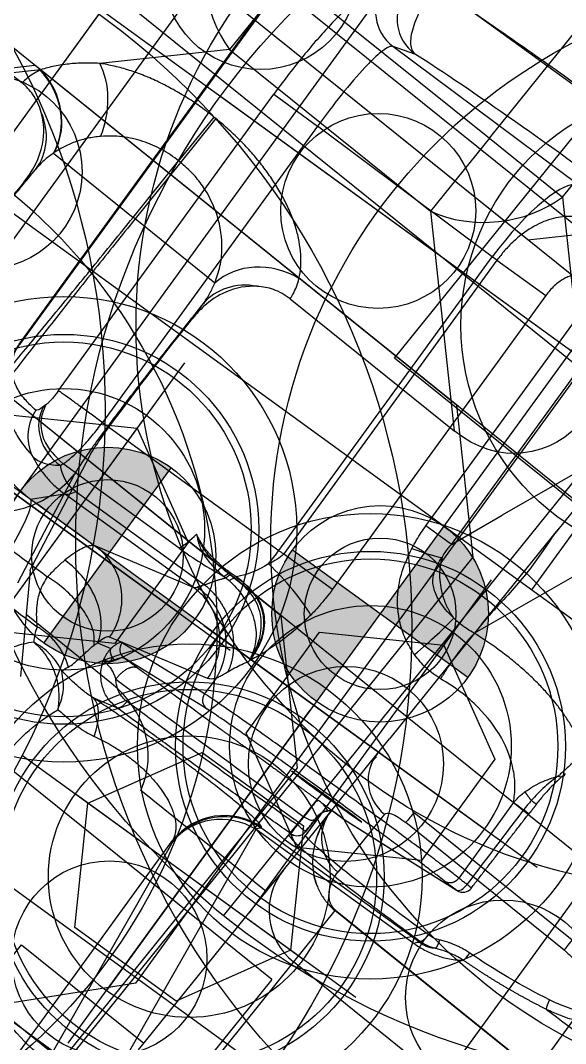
# Model space of a CAD drawing. Header units: millimetres. Extents: x 10462777 to 22643323, y 453826 to 1389191.
# Drawn here: x 11287640.29 to 11287665.45, y 585207.93 to 585255.16 of the extents above; entities that cross this region are included whole.
import ezdxf

# ---------------------------------------------------------------- set-up
doc = ezdxf.new("R2010")
doc.units = ezdxf.units.MM
doc.header["$LTSCALE"] = 200
doc.header["$MEASUREMENT"] = 0
for name, pattern in [('CENTER', [2, 1.25, -0.25, 0.25, -0.25]), ('HIDDEN', [3.75, 2.5, -1.25]), ('PHANTOM', [2.5, 1.25, -0.25, 0.25, -0.25, 0.25, -0.25])]:
    doc.linetypes.add(name, pattern=pattern)
doc.layers.get('0').update_dxf_attribs({"linetype": 'CONTINUOUS'})
for name, color, linetype in [('1', 1, 'CENTER'), ('CENTER', 1, 'CONTINUOUS'), ('CL', 3, 'CONTINUOUS'), ('DR1501-002-005-002', 7, 'CONTINUOUS'), ('HL', 2, 'HIDDEN')]:
    doc.layers.add(name, color=color, linetype=linetype)
doc.layers.add('LAYOUT', color=8, linetype='CONTINUOUS', lineweight=25)

# ---------------------------------------------------------------- blocks, each defined once
blk = doc.blocks.new('A$C321A0869')
at = {"layer": '1', "color": 155, "linetype": 'Continuous'}
for p, q in [((413.009, 320.026), (412, 321.035)), ((412, 321.035), (412, 320.312)), ((419.217, 313.818), (414.951, 318.084)), ((409.3, 317.322), (408.492, 317.371)), ((410.383, 317.147), (410.383, 312.423)), ((419.217, 313.818), (419.217, 301.912)), ((423.547, 313.818), (419.217, 313.818)), ((423.547, 313.818), (423.547, 301.912)), ((410.383, 312.423), (413.732, 312.423)), ((410.383, 312.306), (410.383, 312.423)), ((413.732, 312.306), (410.383, 312.306)), ((410.383, 307.583), (410.383, 312.306)), ((416.33, 312.423), (413.732, 312.423)), ((413.732, 312.306), (413.732, 312.423)), ((416.33, 312.306), (413.732, 312.306)), ((416.33, 312.306), (416.33, 312.423)), ((399.452, 307.089), (393.88, 305.985)), ((400.535, 307.076), (394.963, 305.973)), ((408.492, 307.358), (409.3, 307.407)), ((394.687, 305.888), (390.614, 303.174)), ((393, 299.695), (393, 304.764)), ((412, 304.417), (412, 294.695)), ((419.217, 301.912), (412, 294.695)), ((423.547, 301.912), (419.217, 301.912)), ((423.547, 301.912), (423.547, 297.582)), ((423.547, 301.912), (440.453, 301.912)), ((423.547, 297.582), (416.33, 290.365)), ((423.547, 297.582), (440.453, 297.582)), ((362.33, 295.365), (381, 295.365)), ((381, 295.365), (381, 288.109)), ((390, 288.109), (390, 295.542)), ((380.608, 288.109), (391.269, 288.109)), ((391.269, 288.109), (394.751, 288.109)), ((394.751, 288.109), (398.185, 288.109)), ((398.185, 288.109), (399.061, 288.109)), ((405.833, 288.109), (399.061, 288.109)), ((405.833, 288.109), (407.234, 288.109)), ((407.234, 288.109), (411.469, 288.109)), ((407.234, 288.109), (407.234, 288.042)), ((419.516, 288.109), (411.441, 288.109)), ((396.203, 286.097), (392.769, 286.097)), ((68.255, 253.219), (68.255, 285.091)), ((71.308, 251.071), (71.308, 285.091)), ((71.336, 285.091), (71.336, 251.072)), ((388.255, 285.091), (380.502, 285.091)), ((388.255, 253.219), (388.255, 285.091)), ((391.308, 285.091), (388.255, 285.091)), ((391.308, 251.071), (391.308, 285.091)), ((391.308, 285.091), (391.336, 285.091)), ((391.336, 285.091), (391.336, 251.072)), ((396.521, 275.712), (396.521, 285.091)), ((397.125, 285.091), (397.125, 275.712)), ((77.189, 272.343), (78.197, 272.643)), ((77.189, 272.343), (87.913, 272.193)), ((74.042, 267.311), (76.544, 267.311)), ((74.042, 250.404), (74.042, 267.311)), ((86.611, 267.169), (76.544, 267.311)), ((76.544, 267.311), (76.544, 250.404)), ((86.611, 250.404), (86.611, 267.169)), ((86.88, 267.169), (86.611, 267.169)), ((86.88, 267.169), (89.665, 267.169)), ((86.88, 267.169), (86.88, 250.411)), ((89.665, 267.169), (89.665, 250.411)), ((91.432, 255.314), (91.432, 267.193)), ((92.89, 255.314), (92.89, 267.193)), ((95.97, 262.187), (93.995, 257.78)), ((99.276, 259.573), (96.157, 252.616)), ((92.89, 255.314), (93.995, 257.78)), ((92.89, 255.314), (91.432, 255.314)), ((76.544, 250.404), (82.263, 250.404)), ((82.263, 250.404), (86.611, 250.404)), ((86.88, 250.411), (89.665, 250.411)), ((73.954, 249.533), (73.915, 249.404)), ((76.196, 247.791), (76.157, 247.662)), ((82.819, 247.791), (76.196, 247.791)), ((77.423, 247.109), (84.769, 247.109)), ((102.215, 247.351), (102.215, 243.048)), ((75.937, 245.596), (77.074, 246.709)), ((84.432, 246.709), (77.074, 246.709)), ((84.432, 246.709), (79.653, 245.596)), ((87.725, 243.932), (87.725, 243.036)), ((85.897, 243.342), (83.093, 242.689)), ((87.413, 243.695), (85.897, 243.342)), ((87.725, 243.036), (83.247, 242.697)), ((83.093, 242.689), (82.635, 242.583)), ((88.216, 242.533), (83.737, 242.194)), ((95.077, 242.505), (93.077, 242.505)), ((95.077, 242.54), (95.077, 242.505)), ((95.077, 242.505), (97.077, 242.505)), ((96.348, 242.134), (102.455, 242.531)), ((96.38, 242.135), (102.488, 242.532)), ((82.348, 242.038), (82.994, 242.194)), ((95.078, 242.139), (96.345, 242.134)), ((83.678, 239.871), (84.805, 240.142)), ((93.512, 239.556), (93.476, 239.593)), ((102.508, 239.578), (93.512, 239.556)), ((102.459, 239.626), (102.508, 239.578)), ((93.318, 239.37), (102.315, 239.391)), ((94.752, 226.281), (93.318, 239.37)), ((90.507, 236.687), (90.542, 236.65)), ((90.507, 206.072), (90.507, 236.687)), ((90.542, 236.65), (91.976, 223.561))]:
    blk.add_line(p, q, dxfattribs=at)
for centre, start, end in [((102.455, 243.033), 273.7184, 358.1889), ((96.348, 242.637), 269.7329, 273.7184), ((94.735, 240.654), 286.3248, 356.523)]:
    blk.add_arc(centre, 0.503, start, end, dxfattribs=at)
for centre, major_axis, ratio, start_param, end_param in [((410.383, 320.039), (-1.293, -2.707), 0.842338, 0.515826, 1.953307), ((410.41, 320.026), (-1.318, -2.695), 0.841234, 0.526655, 1.961147), ((409.3, 320.32), (0.181, 2.995), 0.86563, 3.211352, 4.21864), ((408.536, 320.367), (-3.459, 0.209), 0.86563, 2.185669, 2.647843), ((412.353, 318.084), (-2.58, -1.53), 0.662116, 1.196617, 2.41115), ((423.547, 313.818), (3.536, 3.536), 0.774597, 0.911738, 2.229854), ((399.452, 311.986), (0.952, -4.807), 0.984226, 4.519881, 6.084617), ((410.384, 304.691), (-1.293, 2.707), 0.842338, 4.329876, 5.767357), ((409.3, 304.409), (-0.181, 2.995), 0.86563, 5.206138, 6.213425), ((408.536, 304.363), (3.459, 0.209), 0.86563, 0.493749, 0.955924), ((423.547, 301.912), (-3.536, 3.536), 0.774597, 0.911738, 2.229854), ((387.226, 301.138), (-4.564, 4.564), 0.774597, 2.730948, 3.800651), ((391.269, 285.091), (0, 3.018), 0.99863, 0, 1.570796), ((394.751, 286.097), (0, 2.012), 0.984808, 0, 1.570796), ((398.185, 286.097), (0, -2.012), 0.984808, 3.141563, 4.712389), ((78.197, 274.652), (0.573, -1.929), 0.983499, 4.427998, 5.989724), ((77.189, 274.352), (-0.573, 1.929), 0.983499, 1.286405, 2.848113), ((87.455, 272.238), (-12.062, 0), 0.052335, 4.450394, 5.587426), ((87.913, 267.169), (-0.071, -5.03), 0.258795, 3.195801, 4.716023), ((90.099, 254.092), (-2.951, -0.631), 0.111094, 2.049796, 2.789201), ((95.687, 255.051), (-2.754, 1.235), 0.836516, 0.676399, 1.339668), ((94.264, 250.191), (-0.706, -2.934), 0.074839, 1.588799, 2.564149), ((75.869, 250.619), (-3.52, 3.593), 0.99732, 0.797101, 2.378779), ((85.83, 250.404), (0, 3.018), 0.258819, 4.453821, 4.712389), ((87.34, 248.861), (2.957, -0.603), 0.210015, 0.770298, 1.871528), ((102.881, 249.862), (0.485, -0.132), 0.647502, 5.49293, 6.629489), ((75.897, 249.404), (-1.926, 0.582), 0.853679, 0.339936, 1.953394), ((82.429, 250.404), (0, -3.018), 0.258819, 0.523599, 1.006905), ((85.485, 248.8), (0.117, 0.999), 0.31841, 3.708241, 4.07908), ((85.86, 247.557), (0.107, -1), 0.154007, 3.904321, 4.025682), ((102.594, 247.352), (0.503, -0.016), 0.013366, 6.021525, 7.46456), ((84.473, 243.695), (0.684, -2.939), 0.973036, 1.348003, 2.920626), ((79.694, 242.583), (-0.684, 2.939), 0.973037, 4.489701, 6.062323), ((79.407, 242.038), (-2.935, 0.702), 0.709716, 3.466593, 5.059134), ((88.216, 243.036), (0.038, -0.502), 0.974229, 4.638864, 6.205734), ((102.455, 243.034), (-0.005, -0.503), 0.471691, 0.019794, 1.5749), ((102.455, 243.033), (0.503, -0.016), 0.016905, 0.000014, 1.079838), ((82.658, 240.572), (0, -2.013), 0.224952, 3.193901, 3.896412), ((83.737, 242.699), (0.038, -0.502), 0.974229, 4.641919, 6.205747), ((102.455, 243.033), (0.033, -0.502), 0.965636, 6.215984, 6.283209), ((96.348, 242.637), (-0.033, 0.502), 0.965636, 3.074391, 3.141616), ((94.735, 240.654), (0.007, -0.503), 0.015247, 0.052361, 1.570594), ((94.735, 240.654), (-0.502, 0.031), 0.000925, 3.138893, 4.697168), ((104.577, 240.571), (0.012, -0.503), 0.162715, 0.352855, 1.51461), ((94.735, 240.654), (-0.141, 0.483), 0.981358, 2.865819, 3.174421), ((93.519, 236.579), (2.158, 2.11), 0.997396, 0.811863, 2.330296), ((93.554, 236.543), (-2.158, -2.11), 0.997396, 3.953456, 5.471889), ((93.554, 236.543), (-0.007, 3.018), 0.217539, 0.053641, 0.356865), ((102.551, 236.564), (0.007, -3.018), 0.217539, 3.195232, 3.498458), ((93.554, 236.543), (3, 0.329), 0.940037, 1.546497, 2.987638)]:
    blk.add_ellipse(centre, major_axis=major_axis, ratio=ratio, start_param=start_param, end_param=end_param, dxfattribs=at)
at = {"layer": '1', "color": 155, "linetype": 'Continuous', "extrusion": (0, 0, -1)}
for centre, major_axis, ratio, start_param, end_param in [((410.383, 317.714), (-10, 0), 0.034921, 4.902671, 6.108652), ((410.383, 307.016), (-10, 0), 0.034921, 0.174533, 1.380514), ((414.659, 305.851), (-20, 0), 0.034921, 0.05236, 0.174533), ((417.774, 296.138), (-4.564, -4.564), 0.774597, 5.624127, 6.942243), ((95.077, 242.505), (-2, 0), 0.017455, 0.000303, 1.570796), ((95.077, 242.505), (-2, 0), 0.017455, 3.141594, 6.283184), ((95.077, 242.505), (-2, 0), 0.017455, 1.570796, 3.14129)]:
    blk.add_ellipse(centre, major_axis=major_axis, ratio=ratio, start_param=start_param, end_param=end_param, dxfattribs=at)
at = {"layer": '1', "color": 155, "linetype": 'Continuous'}
for points, degree, knots in [([(411.496, 318.763), (411.672, 319.011), (411.81, 319.29), (411.964, 319.817), (412, 320.066), (412, 320.312)], 3, [0, 0, 0, 0, 0.552655, 0.552655, 1, 1, 1, 1]), ([(410.383, 317.147), (410.206, 317.194), (409.853, 317.289), (409.484, 317.311), (409.3, 317.322)], 3, [0, 0, 0, 0, 0.502129, 1, 1, 1, 1]), ([(410.383, 307.583), (410.638, 307.673), (411.134, 307.849), (412.009, 308.41), (412.896, 309.326), (413.475, 310.549), (413.701, 311.56), (413.722, 312.06), (413.732, 312.306)], 3, [0, 0, 0, 0, 0.156847, 0.305112, 0.569831, 0.796267, 0.899476, 1, 1, 1, 1]), ([(409.3, 307.407), (409.484, 307.419), (409.853, 307.441), (410.206, 307.535), (410.383, 307.583)], 3, [0, 0, 0, 0, 0.497924, 1, 1, 1, 1]), ([(410.383, 306.93), (410.029, 307.118), (409.635, 307.241), (408.993, 307.343), (408.741, 307.36), (408.492, 307.358)], 3, [0, 0, 0, 0, 0.615225, 0.615225, 1, 1, 1, 1]), ([(412, 304.417), (412, 304.713), (411.948, 305.013), (411.764, 305.531), (411.643, 305.759), (411.496, 305.966)], 3, [0, 0, 0, 0, 0.539306, 0.539306, 1, 1, 1, 1]), ([(394.751, 288.109), (394.583, 288.103), (394.266, 288.091), (393.699, 287.981), (393.102, 287.769), (392.505, 287.405), (392.046, 286.986), (391.705, 286.531), (391.496, 286.106), (391.4, 285.793), (391.362, 285.628), (391.335, 285.479), (391.313, 285.3), (391.309, 285.157), (391.308, 285.091)], 3, [0, 0, 0, 0, 0.130489, 0.246625, 0.442756, 0.599167, 0.723541, 0.821649, 0.897924, 0.92912, 0.943169, 0.956252, 0.979754, 1, 1, 1, 1]), ([(394.409, 288.077), (394.16, 288.063), (393.712, 287.981), (393.255, 287.815), (393.053, 287.719)], 3, [0, 0, 0, 0, 0.567215, 1, 1, 1, 1]), ([(411.441, 288.109), (410.872, 288.109), (410.212, 288.021), (408.778, 287.958), (408.011, 287.989), (407.234, 288.042)], 3, [0, 0, 0, 0, 0.5, 0.5, 1, 1, 1, 1]), ([(391.959, 286.881), (391.901, 286.812), (391.806, 286.683), (391.721, 286.533), (391.687, 286.468)], 3, [0, 0, 0, 0, 0.593427, 1, 1, 1, 1]), ([(391.336, 285.091), (391.336, 285.189), (391.377, 285.357), (391.458, 285.506), (391.546, 285.621), (391.667, 285.741), (391.822, 285.853), (392.01, 285.949), (392.199, 286.018), (392.452, 286.08), (392.642, 286.097), (392.769, 286.097)], 3, [0, 0, 0, 0, 0.0625, 0.125, 0.1875, 0.25, 0.375, 0.5, 0.625, 0.75, 1, 1, 1, 1]), ([(91.36, 275.862), (90.761, 275.867), (89.556, 275.879), (87.691, 275.885), (85.805, 275.881), (83.924, 275.868), (82.078, 275.844), (80.305, 275.81), (78.621, 275.766), (77.625, 275.73), (77.125, 275.712)], 3, [0, 0, 0, 0, 0.120256, 0.241865, 0.364828, 0.489147, 0.614823, 0.741856, 0.870248, 1, 1, 1, 1]), ([(77.125, 275.712), (77.131, 275.53), (77.142, 275.166), (77.219, 274.444), (77.396, 273.596), (77.676, 273.008), (77.954, 272.715), (78.114, 272.668), (78.197, 272.643)], 3, [0, 0, 0, 0, 0.110022, 0.220594, 0.455414, 0.714791, 0.851743, 1, 1, 1, 1]), ([(77.189, 272.343), (77.14, 272.305), (77.049, 272.233), (76.929, 271.914), (76.838, 271.539), (76.771, 271.158), (76.673, 270.448), (76.561, 269.202), (76.549, 267.925), (76.544, 267.311)], 3, [0, 0, 0, 0, 0.136527, 0.254978, 0.355332, 0.437573, 0.501689, 0.760466, 1, 1, 1, 1]), ([(91.5, 270.507), (91.37, 270.609), (91.128, 270.799), (90.608, 271.07), (89.939, 271.247), (89.134, 271.175), (88.391, 270.821), (87.753, 270.199), (87.261, 269.341), (87.004, 268.477), (86.896, 267.737), (86.885, 267.357), (86.88, 267.169)], 3, [0, 0, 0, 0, 0.065664, 0.122571, 0.242032, 0.360782, 0.481173, 0.605049, 0.733197, 0.865369, 0.933455, 1, 1, 1, 1]), ([(94.975, 252.621), (94.83, 252.64), (94.54, 252.691), (94.14, 252.803), (93.794, 252.947), (93.515, 253.113), (93.301, 253.296), (93.146, 253.495), (93.036, 253.706), (92.96, 253.941), (92.911, 254.216), (92.897, 254.434), (92.893, 254.559), (92.893, 254.571)], 3, [0, 0, 0, 0, 0.131982, 0.266337, 0.386596, 0.493432, 0.588887, 0.672451, 0.747518, 0.821129, 0.90067, 0.989828, 1, 1, 1, 1]), ([(94.496, 250.191), (94.242, 250.294), (93.738, 250.498), (92.936, 251.078), (92.24, 251.894), (91.736, 252.977), (91.594, 253.712), (91.521, 254.092)], 3, [0, 0, 0, 0, 0.157136, 0.31139, 0.571325, 0.778068, 1, 1, 1, 1]), ([(94.051, 253.091), (94.071, 253.077), (94.112, 253.048), (94.177, 253.005), (94.242, 252.964), (94.308, 252.925), (94.375, 252.887), (94.442, 252.85), (94.51, 252.815), (94.578, 252.782), (94.645, 252.751), (94.71, 252.722), (94.775, 252.695), (94.841, 252.669), (94.908, 252.645), (94.953, 252.629), (94.975, 252.621)], 3, [0, 0, 0, 0, 0.071421, 0.14285, 0.214279, 0.285708, 0.357137, 0.428567, 0.499996, 0.571425, 0.642854, 0.714283, 0.785712, 0.857142, 0.928571, 1, 1, 1, 1]), ([(71.308, 251.071), (71.311, 250.964), (71.316, 250.738), (71.352, 250.477), (71.391, 250.275), (71.442, 250.059), (71.663, 249.366), (72.257, 248.521), (73.063, 247.898), (73.965, 247.47), (74.514, 247.338), (74.819, 247.264)], 3, [0, 0, 0, 0, 0.021393, 0.044791, 0.058072, 0.07237, 0.104232, 0.281426, 0.563605, 0.758384, 1, 1, 1, 1]), ([(73.725, 249.064), (73.516, 249.076), (73.203, 249.115), (72.786, 249.227), (72.474, 249.349), (72.164, 249.519), (71.907, 249.721), (71.705, 249.946), (71.556, 250.165), (71.438, 250.417), (71.358, 250.724), (71.336, 250.951), (71.336, 251.072)], 3, [0, 0, 0, 0, 0.25, 0.375, 0.5, 0.625, 0.75, 0.8125, 0.875, 0.9375, 0.96875, 1, 1, 1, 1]), ([(103.533, 251.104), (103.522, 251.07), (103.475, 250.925), (103.392, 250.629), (103.284, 250.171), (103.208, 249.793), (103.167, 249.573), (103.162, 249.546)], 3, [0, 0, 0, 0, 0.081006, 0.34261, 0.633516, 0.956446, 1, 1, 1, 1]), ([(76.544, 250.404), (76.328, 250.404), (75.901, 250.404), (75.28, 250.404), (74.78, 250.404), (74.43, 250.404), (74.216, 250.404), (74.097, 250.404), (74.058, 250.404), (74.042, 250.404)], 3, [0, 0, 0, 0, 0.196173, 0.387331, 0.561509, 0.711077, 0.833303, 0.928865, 1, 1, 1, 1]), ([(76.198, 247.791), (76.223, 247.861), (76.274, 248.001), (76.363, 248.352), (76.458, 248.883), (76.53, 249.621), (76.54, 250.147), (76.544, 250.404)], 3, [0, 0, 0, 0, 0.125274, 0.250499, 0.500389, 0.756193, 1, 1, 1, 1]), ([(96.128, 250.002), (95.856, 249.99), (95.303, 249.966), (94.768, 250.116), (94.496, 250.191)], 3, [0, 0, 0, 0, 0.492802, 1, 1, 1, 1]), ([(102.215, 247.351), (102.092, 247.574), (101.856, 248.001), (101.186, 248.744), (100.099, 249.493), (98.613, 249.942), (97.252, 250.074), (96.502, 250.026), (96.128, 250.002)], 3, [0, 0, 0, 0, 0.137255, 0.263793, 0.508463, 0.742699, 0.871622, 1, 1, 1, 1]), ([(73.954, 249.533), (73.994, 249.343), (74.102, 248.834), (74.839, 247.994), (75.707, 247.864), (76.196, 247.791)], 3, [0, 0, 0, 0, 0.205597, 0.552496, 1, 1, 1, 1]), ([(102.347, 248.075), (102.449, 248.343), (102.653, 248.875), (102.993, 249.324), (103.162, 249.546)], 3, [0, 0, 0, 0, 0.50496, 1, 1, 1, 1]), ([(103.162, 249.546), (103.122, 249.437), (103.044, 249.195), (102.945, 248.783), (102.869, 248.348), (102.834, 248.05), (102.821, 247.91)], 3, [0, 0, 0, 0, 0.243613, 0.499968, 0.765174, 1, 1, 1, 1]), ([(103.331, 249.706), (103.311, 249.623), (103.262, 249.398), (103.193, 248.988), (103.134, 248.468), (103.109, 248.103), (103.101, 247.915)], 3, [0, 0, 0, 0, 0.174549, 0.449699, 0.72485, 1, 1, 1, 1]), ([(83.089, 248.791), (83.201, 248.681), (83.437, 248.448), (83.915, 248.202), (84.525, 248.016), (85.005, 247.969), (85.264, 247.943)], 3, [0, 0, 0, 0, 0.205064, 0.43517, 0.695757, 1, 1, 1, 1]), ([(85.338, 248.18), (85.105, 248.189), (84.671, 248.205), (84.076, 248.32), (83.544, 248.492), (83.241, 248.691), (83.089, 248.791)], 3, [0, 0, 0, 0, 0.278701, 0.517032, 0.756693, 1, 1, 1, 1]), ([(89.551, 248.861), (89.494, 248.534), (89.379, 247.871), (89.112, 246.956), (88.814, 246.148), (88.604, 245.708), (88.506, 245.503)], 3, [0, 0, 0, 0, 0.262646, 0.532561, 0.781722, 1, 1, 1, 1]), ([(88.506, 245.504), (88.506, 245.504), (88.506, 245.505), (88.506, 245.506), (88.506, 245.509), (88.507, 245.517), (88.508, 245.536), (88.509, 245.574), (88.511, 245.658), (88.509, 245.837), (88.487, 246.16), (88.367, 246.789), (87.988, 247.503), (87.051, 248.201), (86.267, 248.246), (85.737, 248.277)], 3, [0, 0, 0, 0, 0.000172, 0.000454, 0.001054, 0.002401, 0.005691, 0.013705, 0.02761, 0.062287, 0.133019, 0.243884, 0.487822, 0.653682, 1, 1, 1, 1]), ([(88.485, 245.651), (88.485, 245.669), (88.485, 245.712), (88.483, 245.782), (88.479, 245.859), (88.474, 245.937), (88.467, 246.015), (88.458, 246.093), (88.447, 246.171), (88.434, 246.252), (88.418, 246.339), (88.398, 246.433), (88.371, 246.536), (88.338, 246.647), (88.296, 246.768), (88.242, 246.897), (88.175, 247.037), (88.089, 247.187), (87.979, 247.346), (87.838, 247.513), (87.66, 247.682), (87.439, 247.846), (87.167, 247.996), (86.842, 248.122), (86.466, 248.21), (86.093, 248.248), (85.849, 248.248), (85.744, 248.243)], 3, [0, 0, 0, 0, 0.013498, 0.032213, 0.051221, 0.070368, 0.089507, 0.108556, 0.127586, 0.147216, 0.16819, 0.191232, 0.21667, 0.244467, 0.274592, 0.307303, 0.343238, 0.383058, 0.427422, 0.47671, 0.531432, 0.59294, 0.661906, 0.739364, 0.826694, 0.925243, 1, 1, 1, 1]), ([(88.485, 245.651), (88.484, 245.661), (88.482, 245.691), (88.47, 245.809), (88.427, 246.113), (88.257, 246.72), (87.8, 247.482), (86.871, 248.084), (86.15, 248.144), (85.757, 248.177)], 3, [0, 0, 0, 0, 0.007825, 0.021457, 0.08623, 0.230394, 0.477553, 0.714749, 1, 1, 1, 1]), ([(76.155, 247.662), (76.026, 247.575), (75.772, 247.403), (75.412, 247.261), (75.092, 247.202), (74.909, 247.244), (74.819, 247.264)], 3, [0, 0, 0, 0, 0.262565, 0.515723, 0.76245, 1, 1, 1, 1]), ([(82.819, 247.791), (83.225, 247.797), (84.032, 247.81), (84.855, 247.899), (85.264, 247.943)], 3, [0, 0, 0, 0, 0.502327, 1, 1, 1, 1]), ([(85.557, 247.937), (85.714, 247.915), (86.02, 247.873), (86.566, 247.713), (87.111, 247.471), (87.581, 247.145), (87.944, 246.789), (88.199, 246.422), (88.373, 246.023), (88.446, 245.746), (88.475, 245.57), (88.485, 245.514), (88.49, 245.493), (88.495, 245.482), (88.497, 245.478), (88.499, 245.476)], 3, [0, 0, 0, 0, 0.116959, 0.228589, 0.407555, 0.538438, 0.637495, 0.773409, 0.860344, 0.953165, 0.980414, 0.990502, 0.994841, 0.997204, 1, 1, 1, 1]), ([(84.769, 247.109), (84.763, 247.1), (84.728, 247.053), (84.667, 246.972), (84.606, 246.889), (84.575, 246.844), (84.564, 246.827)], 3, [0, 0, 0, 0, 0.078573, 0.401813, 0.759526, 1, 1, 1, 1]), ([(75.322, 247.033), (75.34, 247.026), (75.538, 246.947), (75.926, 246.831), (76.497, 246.725), (76.883, 246.714), (77.074, 246.709)], 3, [0, 0, 0, 0, 0.034076, 0.370714, 0.688433, 1, 1, 1, 1]), ([(84.564, 246.827), (84.554, 246.812), (84.528, 246.776), (84.487, 246.735), (84.453, 246.716), (84.435, 246.71), (84.432, 246.709)], 3, [0, 0, 0, 0, 0.235899, 0.599993, 0.931078, 1, 1, 1, 1]), ([(84.564, 246.827), (85.261, 246.834), (86.099, 246.556), (87.336, 245.423), (87.68, 244.618), (87.725, 243.932)], 3, [0, 0, 0, 0, 0.5, 0.5, 1, 1, 1, 1]), ([(88.496, 245.513), (88.493, 245.545), (88.489, 245.591), (88.486, 245.637), (88.485, 245.651)], 3, [0, 0, 0, 0, 0.713494, 1, 1, 1, 1]), ([(88.506, 245.503), (88.505, 245.501), (88.502, 245.497), (88.5, 245.492), (88.499, 245.49)], 3, [0, 0, 0, 0, 0.489401, 1, 1, 1, 1]), ([(78.878, 244.236), (78.839, 244.071), (78.76, 243.741), (78.709, 243.35), (78.684, 243.154)], 3, [0, 0, 0, 0, 0.498251, 1, 1, 1, 1]), ([(82.273, 241.854), (82.178, 242.004), (81.98, 242.315), (81.353, 242.72), (80.525, 243.02), (79.59, 243.181), (78.978, 243.163), (78.684, 243.154)], 3, [0, 0, 0, 0, 0.19018, 0.394946, 0.605075, 0.809834, 1, 1, 1, 1]), ([(79.65, 241.002), (79.56, 241.11), (79.377, 241.328), (79.052, 241.793), (78.822, 242.29), (78.705, 242.761), (78.691, 243.027), (78.684, 243.154)], 3, [0, 0, 0, 0, 0.245235, 0.496729, 0.749278, 0.879644, 1, 1, 1, 1]), ([(102.215, 243.048), (102.043, 243.055), (101.706, 243.069), (100.938, 243.087), (100.039, 243.102), (99.031, 243.114), (97.959, 243.123), (96.86, 243.128), (95.765, 243.131), (94.341, 243.132), (92.522, 243.126), (90.452, 243.108), (88.613, 243.078), (88.029, 243.05), (87.725, 243.036)], 3, [0, 0, 0, 0, 0.070682, 0.139053, 0.205122, 0.268885, 0.330342, 0.389493, 0.446337, 0.500874, 0.608644, 0.727773, 0.858235, 1, 1, 1, 1]), ([(102.692, 243.033), (102.689, 243.034), (102.62, 243.034), (102.494, 243.037), (102.343, 243.041), (102.258, 243.045), (102.223, 243.048), (102.215, 243.048)], 3, [0, 0, 0, 0, 0.012909, 0.311317, 0.609076, 0.907537, 1, 1, 1, 1]), ([(112.342, 243.084), (112.019, 242.457), (111.515, 241.967), (110.317, 241.286), (109.628, 241.086), (108.911, 240.962)], 3, [0, 0, 0, 0, 0.5, 0.5, 1, 1, 1, 1]), ([(112.717, 242.88), (112.594, 242.663), (112.345, 242.228), (111.829, 241.694), (111, 241.093), (110.045, 240.719), (109.277, 240.562), (109.057, 240.517)], 3, [0, 0, 0, 0, 0.164079, 0.329193, 0.498103, 0.855921, 1, 1, 1, 1]), ([(81.905, 240.34), (81.943, 240.43), (82.014, 240.599), (82.072, 240.906), (82.124, 241.178), (82.175, 241.445), (82.235, 241.694), (82.273, 241.854)], 3, [0, 0, 0, 0, 0.299553, 0.563843, 0.684076, 0.796749, 1, 1, 1, 1]), ([(83.297, 241.898), (83.298, 241.878), (83.301, 241.836), (83.308, 241.775), (83.315, 241.736), (83.319, 241.719)], 3, [0, 0, 0, 0, 0.345079, 0.698946, 1, 1, 1, 1]), ([(83.737, 242.194), (83.691, 242.168), (83.61, 242.121), (83.487, 241.938), (83.434, 241.859)], 3, [0, 0, 0, 0, 0.56781, 1, 1, 1, 1]), ([(84.518, 242.19), (86.843, 242.166), (89.442, 242.153), (90.084, 242.15), (90.722, 242.148), (91.332, 242.145), (92.016, 242.144), (93.594, 242.14), (94.764, 242.139)], 2, [0, 0, 0, 0.5, 0.5, 0.625, 0.625, 0.75, 0.75, 1, 1, 1]), ([(94.778, 242.139), (94.803, 242.131), (94.853, 242.116), (94.805, 242.046), (94.793, 241.947), (94.788, 241.758), (94.776, 241.483), (94.773, 241.232), (94.772, 241.135)], 3, [0, 0, 0, 0, 0.126036, 0.252684, 0.395826, 0.502158, 0.808452, 1, 1, 1, 1]), ([(95.107, 242.139), (95.051, 242.139), (94.968, 242.139), (94.86, 242.139), (94.809, 242.14), (94.785, 242.14)], 3, [0, 0, 0, 0, 0.525898, 0.773863, 1, 1, 1, 1]), ([(95.134, 242.139), (95.136, 242.139), (95.139, 242.139), (95.131, 242.139), (95.117, 242.139), (95.107, 242.139)], 3, [0, 0, 0, 0, 0.189317, 0.410072, 1, 1, 1, 1]), ([(95.485, 241.982), (95.49, 241.992), (95.486, 242.017), (95.391, 242.069), (95.264, 242.092), (95.181, 242.102)], 3, [0, 0, 0, 0, 0.217772, 0.59489, 1, 1, 1, 1]), ([(95.404, 241.934), (95.411, 241.931), (95.426, 241.931), (95.455, 241.953), (95.482, 241.978), (95.497, 241.993)], 3, [0, 0, 0, 0, 0.352703, 0.694892, 1, 1, 1, 1]), ([(83.001, 241.664), (83.005, 241.646), (83.013, 241.609), (83.022, 241.574), (83.027, 241.555), (83.028, 241.553)], 3, [0, 0, 0, 0, 0.44778, 0.948401, 1, 1, 1, 1]), ([(83.102, 241.517), (83.088, 241.517), (83.061, 241.519), (83.045, 241.52), (83.037, 241.52)], 3, [0, 0, 0, 0, 0.507182, 1, 1, 1, 1]), ([(83.515, 240.712), (83.497, 240.731), (83.376, 240.86), (83.192, 241.117), (83.087, 241.391), (83.037, 241.52)], 3, [0, 0, 0, 0, 0.087055, 0.568437, 1, 1, 1, 1]), ([(83.13, 241.533), (83.127, 241.53), (83.118, 241.523), (83.109, 241.519), (83.102, 241.517)], 3, [0, 0, 0, 0, 0.307738, 1, 1, 1, 1]), ([(83.102, 241.517), (83.121, 241.518), (83.168, 241.516), (83.258, 241.505), (83.363, 241.485), (83.472, 241.455), (83.577, 241.418), (83.674, 241.377), (83.764, 241.331), (83.851, 241.282), (83.933, 241.233), (83.987, 241.198), (84.01, 241.184)], 3, [0, 0, 0, 0, 0.12503, 0.254145, 0.384633, 0.505575, 0.612549, 0.707362, 0.791364, 0.868564, 0.945113, 1, 1, 1, 1]), ([(83.176, 241.567), (83.164, 241.558), (83.148, 241.546), (83.134, 241.535), (83.13, 241.533)], 3, [0, 0, 0, 0, 0.748714, 1, 1, 1, 1]), ([(83.2, 241.59), (83.194, 241.584), (83.186, 241.576), (83.178, 241.569), (83.176, 241.567)], 3, [0, 0, 0, 0, 0.75145, 1, 1, 1, 1]), ([(83.319, 241.719), (83.3, 241.696), (83.268, 241.658), (83.227, 241.616), (83.207, 241.597), (83.2, 241.59)], 3, [0, 0, 0, 0, 0.493346, 0.825258, 1, 1, 1, 1]), ([(95.278, 241.454), (95.273, 241.376), (95.257, 241.099), (95.24, 240.822), (95.229, 240.623)], 3, [0, 0, 0, 0, 0.28498, 1, 1, 1, 1]), ([(95.295, 241.574), (95.292, 241.537), (95.281, 241.446), (95.259, 241.365), (95.246, 241.316)], 3, [0, 0, 0, 0, 0.396142, 1, 1, 1, 1]), ([(79.65, 241.002), (79.685, 240.883), (79.75, 240.657), (79.877, 240.438), (79.937, 240.334)], 3, [0, 0, 0, 0, 0.525112, 1, 1, 1, 1]), ([(95.246, 241.316), (95.226, 241.277), (95.186, 241.202), (95.066, 241.166), (94.949, 241.155), (94.849, 241.143), (94.8, 241.138), (94.772, 241.135)], 3, [0, 0, 0, 0, 0.270338, 0.519855, 0.772389, 0.867622, 1, 1, 1, 1]), ([(84.805, 240.142), (84.645, 240.157), (84.352, 240.183), (83.907, 240.375), (83.648, 240.576), (83.515, 240.712)], 3, [0, 0, 0, 0, 0.336008, 0.6164, 1, 1, 1, 1]), ([(94.743, 240.654), (94.29, 240.647), (93.016, 240.632), (90.934, 240.617), (88.519, 240.615), (86.557, 240.627), (85.41, 240.64), (85.028, 240.645)], 3, [0, 0, 0, 0, 0.134408, 0.378461, 0.622805, 0.872393, 1, 1, 1, 1]), ([(102.624, 240.102), (100.36, 240.114), (98.374, 240.171), (96.127, 240.325), (95.529, 240.404), (95.294, 240.491)], 3, [0, 0, 0, 0, 0.589975, 0.589975, 1, 1, 1, 1]), ([(109.057, 240.517), (107.948, 240.334), (106.811, 240.228), (105.708, 240.125), (104.617, 240.1)], 2, [0, 0, 0, 0.5, 0.5, 1, 1, 1]), ([(81.774, 240.014), (81.635, 240.082), (81.357, 240.219), (80.896, 240.334), (80.419, 240.383), (80.098, 240.351), (79.937, 240.334)], 3, [0, 0, 0, 0, 0.249887, 0.499991, 0.749996, 1, 1, 1, 1]), ([(79.937, 240.334), (80.062, 240.322), (80.346, 240.295), (80.912, 240.136), (81.614, 239.769), (82.269, 239.16), (82.551, 238.671), (82.674, 238.458)], 3, [0, 0, 0, 0, 0.113824, 0.257826, 0.51685, 0.789518, 1, 1, 1, 1]), ([(83.678, 239.871), (83.589, 239.866), (83.399, 239.855), (83.123, 239.859), (82.844, 239.877), (82.492, 239.914), (82.189, 239.958), (81.932, 239.995), (81.825, 240.008), (81.774, 240.014)], 3, [0, 0, 0, 0, 0.111692, 0.235037, 0.367162, 0.502968, 0.76944, 0.890957, 1, 1, 1, 1]), ([(82.674, 238.458), (82.594, 238.746), (82.42, 239.37), (82, 239.788), (81.774, 240.014)], 3, [0, 0, 0, 0, 0.46166, 1, 1, 1, 1]), ([(103.233, 239.779), (103.111, 239.736), (102.859, 239.646), (102.595, 239.633), (102.459, 239.626)], 3, [0, 0, 0, 0, 0.485547, 1, 1, 1, 1]), ([(84.757, 238.454), (84.783, 238.46), (84.984, 238.501), (85.363, 238.563), (85.903, 238.614), (86.434, 238.631), (86.966, 238.615), (87.503, 238.563), (88.036, 238.472), (88.527, 238.347), (88.94, 238.204), (89.274, 238.058), (89.552, 237.907), (89.792, 237.749), (89.998, 237.581), (90.169, 237.406), (90.307, 237.224), (90.414, 237.032), (90.478, 236.851), (90.501, 236.734), (90.507, 236.687)], 3, [0, 0, 0, 0, 0.009963, 0.074429, 0.134527, 0.192669, 0.251292, 0.312836, 0.379333, 0.448899, 0.513275, 0.569054, 0.622128, 0.676849, 0.731687, 0.786085, 0.841196, 0.898228, 0.958356, 1, 1, 1, 1])]:
    blk.add_open_spline(points, degree=degree, knots=knots, dxfattribs=at)
for points, degree in [([(412.982, 320.039), (412.859, 320.098), (412.621, 320.191), (412.313, 320.271), (412.103, 320.303), (412, 320.312)], 3), ([(413.009, 320.026), (413.004, 320.028), (412.995, 320.033), (412.986, 320.037), (412.982, 320.039)], 3), ([(414.951, 318.084), (414.876, 318.19), (414.725, 318.393), (414.498, 318.675), (414.268, 318.938), (414.033, 319.183), (413.792, 319.413), (413.543, 319.631), (413.283, 319.835), (413.101, 319.964), (413.009, 320.026)], 3), ([(416.33, 312.423), (416.33, 312.67), (416.317, 313.166), (416.255, 313.922), (416.149, 314.676), (415.998, 315.417), (415.804, 316.134), (415.567, 316.822), (415.285, 317.478), (415.067, 317.887), (414.951, 318.084)], 3), ([(399.452, 317.641), (399.512, 317.629), (399.662, 317.606), (399.98, 317.571), (400.388, 317.538), (400.881, 317.507), (401.456, 317.477), (402.108, 317.449), (402.831, 317.423), (403.619, 317.4), (404.465, 317.379), (405.362, 317.362), (406.302, 317.347), (407.276, 317.335), (408.279, 317.327), (408.957, 317.323), (409.3, 317.322)], 3), ([(408.492, 317.371), (409.142, 317.367), (409.796, 317.488), (410.383, 317.8)], 3), ([(410.411, 317.139), (410.406, 317.14), (410.397, 317.143), (410.388, 317.146), (410.383, 317.147)], 3), ([(412.353, 315.934), (412.281, 316.009), (412.137, 316.151), (411.917, 316.342), (411.691, 316.514), (411.458, 316.669), (411.215, 316.809), (410.962, 316.935), (410.695, 317.045), (410.507, 317.11), (410.411, 317.139)], 3), ([(413.732, 312.423), (413.732, 312.576), (413.719, 312.884), (413.657, 313.353), (413.55, 313.821), (413.4, 314.28), (413.206, 314.725), (412.969, 315.152), (412.687, 315.559), (412.469, 315.813), (412.353, 315.934)], 3), ([(394.627, 312.744), (394.713, 312.732), (394.931, 312.708), (395.392, 312.674), (395.982, 312.641), (396.698, 312.609), (397.532, 312.579), (398.477, 312.551), (399.525, 312.526), (400.667, 312.502), (401.893, 312.482), (403.193, 312.464), (404.555, 312.449), (405.968, 312.438), (407.418, 312.43), (408.894, 312.425), (409.887, 312.423), (410.383, 312.423)], 3), ([(410.383, 312.306), (409.887, 312.306), (408.894, 312.305), (407.418, 312.3), (405.968, 312.292), (404.555, 312.28), (403.193, 312.265), (401.893, 312.248), (400.667, 312.227), (399.525, 312.204), (398.477, 312.178), (397.532, 312.15), (396.698, 312.12), (395.982, 312.089), (395.392, 312.056), (394.931, 312.021), (394.713, 311.998), (394.627, 311.986)], 3), ([(412.982, 304.69), (413.144, 304.768), (413.459, 304.952), (413.909, 305.312), (414.327, 305.747), (414.71, 306.249), (415.055, 306.807), (415.359, 307.412), (415.621, 308.052), (415.841, 308.721), (416.022, 309.417), (416.162, 310.134), (416.26, 310.862), (416.318, 311.591), (416.33, 312.069), (416.33, 312.306)], 3), ([(409.3, 307.407), (408.957, 307.406), (408.279, 307.403), (407.276, 307.394), (406.302, 307.383), (405.362, 307.368), (404.465, 307.35), (403.619, 307.33), (402.831, 307.306), (402.108, 307.281), (401.456, 307.253), (400.881, 307.223), (400.388, 307.191), (399.98, 307.158), (399.662, 307.124), (399.512, 307.101), (399.452, 307.089)], 3), ([(412, 304.417), (412.093, 304.426), (412.289, 304.454), (412.613, 304.536), (412.855, 304.63), (412.982, 304.69)], 3), ([(398.034, 288.05), (397.807, 288.073)], 1), ([(398.024, 288.077), (398.077, 288.093), (398.131, 288.101), (398.185, 288.109)], 3), ([(407.234, 288.042), (407.063, 288.053), (406.732, 288.076), (406.263, 288.102), (405.973, 288.109), (405.833, 288.109)], 3), ([(396.203, 286.097), (396.282, 286.097), (396.435, 285.955), (396.521, 285.395), (396.521, 285.091)], 3), ([(397.125, 285.091), (396.811, 285.091), (396.596, 285.091), (396.521, 285.091)], 3), ([(396.521, 275.712), (396.521, 275.656), (396.518, 275.543), (396.505, 275.361), (396.48, 275.184), (396.446, 275.022), (396.402, 274.882), (396.349, 274.77), (396.287, 274.688), (396.24, 274.66), (396.215, 274.652)], 3), ([(397.125, 275.712), (396.792, 275.712), (396.589, 275.712), (396.521, 275.712)], 3), ([(75.207, 274.352), (75.145, 274.333), (75.021, 274.243), (74.841, 273.945), (74.671, 273.494), (74.514, 272.9), (74.375, 272.178), (74.257, 271.345), (74.163, 270.419), (74.093, 269.423), (74.051, 268.377), (74.042, 267.669), (74.042, 267.311)], 3), ([(90.985, 268.505), (90.939, 268.56), (90.844, 268.653), (90.692, 268.746), (90.539, 268.79), (90.386, 268.784), (90.24, 268.728), (90.102, 268.623), (89.977, 268.47), (89.869, 268.273), (89.78, 268.037), (89.714, 267.767), (89.674, 267.473), (89.665, 267.272), (89.665, 267.169)], 3), ([(91.521, 254.092), (91.498, 254.245), (91.463, 254.54), (91.437, 254.947), (91.432, 255.196), (91.432, 255.314)], 3), ([(92.893, 254.571), (92.882, 254.662), (92.871, 254.838), (92.873, 255.086), (92.883, 255.24), (92.89, 255.314)], 3), ([(96.157, 252.616), (96.029, 252.598), (95.768, 252.575), (95.371, 252.575), (95.107, 252.601), (94.975, 252.621)], 3), ([(103.533, 251.104), (103.403, 251.195), (103.131, 251.371), (102.683, 251.614), (102.198, 251.833), (101.679, 252.029), (101.125, 252.2), (100.54, 252.347), (99.923, 252.467), (99.273, 252.56), (98.586, 252.626), (97.861, 252.661), (97.076, 252.665), (96.475, 252.638), (96.157, 252.616)], 3), ([(74.042, 250.404), (74.042, 250.333), (74.039, 250.195), (74.028, 249.992), (74.01, 249.809), (73.985, 249.651), (73.965, 249.569), (73.954, 249.533)], 3), ([(86.88, 250.411), (86.848, 250.147), (86.725, 249.884), (86.585, 249.633)], 3), ([(86.611, 250.404), (86.657, 250.404), (86.747, 250.405), (86.836, 250.409), (86.88, 250.411)], 3), ([(89.665, 250.411), (89.665, 250.259), (89.658, 249.94), (89.623, 249.424), (89.579, 249.053), (89.551, 248.861)], 3), ([(86.585, 249.633), (86.413, 249.126), (86.083, 248.658), (85.737, 248.277)], 3), ([(73.725, 249.064), (73.724, 248.408), (74.151, 247.603), (74.819, 247.264)], 3), ([(73.915, 249.404), (73.851, 249.19), (73.785, 249.061), (73.725, 249.064)], 3), ([(85.359, 248.26), (85.294, 248.261), (85.165, 248.264), (84.971, 248.274), (84.779, 248.29), (84.589, 248.311), (84.401, 248.339), (84.216, 248.372), (84.034, 248.413), (83.856, 248.46), (83.684, 248.514), (83.52, 248.574), (83.364, 248.641), (83.22, 248.714), (83.132, 248.766), (83.089, 248.791)], 3), ([(85.359, 248.26), (85.352, 248.235), (85.345, 248.208), (85.338, 248.18)], 3), ([(85.438, 248.18), (85.405, 248.179), (85.371, 248.18), (85.338, 248.18)], 3), ([(85.456, 248.26), (85.445, 248.26), (85.423, 248.26), (85.391, 248.26), (85.37, 248.26), (85.359, 248.26)], 3), ([(85.456, 248.26), (85.449, 248.234), (85.443, 248.208), (85.438, 248.18)], 3), ([(85.673, 248.179), (85.594, 248.179), (85.516, 248.179), (85.438, 248.18)], 3), ([(85.676, 248.269), (85.636, 248.266), (85.559, 248.261), (85.489, 248.26), (85.456, 248.26)], 3), ([(85.757, 248.177), (85.742, 248.177), (85.713, 248.178), (85.686, 248.178), (85.673, 248.179)], 3), ([(85.737, 248.277), (85.726, 248.275), (85.705, 248.272), (85.685, 248.27), (85.676, 248.269)], 3), ([(85.744, 248.243), (85.748, 248.222), (85.752, 248.2), (85.757, 248.177)], 3), ([(102.215, 247.351), (102.218, 247.401), (102.226, 247.507), (102.249, 247.681), (102.287, 247.869), (102.324, 248.005), (102.347, 248.075)], 3), ([(77.423, 247.109), (77.151, 247.109), (76.645, 247.239), (76.297, 247.511), (76.155, 247.662)], 3), ([(84.769, 247.109), (85.022, 247.531), (85.367, 247.943)], 2), ([(85.264, 247.943), (85.299, 247.943), (85.333, 247.943), (85.367, 247.943)], 3), ([(85.367, 247.943), (85.432, 247.945), (85.495, 247.943), (85.557, 247.937)], 3), ([(102.821, 247.91), (102.815, 247.853), (102.804, 247.737), (102.791, 247.55), (102.786, 247.419), (102.785, 247.352)], 3), ([(103.096, 247.332), (103.105, 247.623), (103.118, 247.914)], 2), ([(74.819, 247.264), (74.984, 247.184), (75.149, 247.103), (75.322, 247.033)], 3), ([(77.423, 247.109), (77.317, 246.872), (77.196, 246.734), (77.074, 246.709)], 3), ([(102.785, 247.352), (102.732, 247.352), (102.63, 247.352), (102.493, 247.352), (102.375, 247.352), (102.28, 247.352), (102.234, 247.352), (102.215, 247.351)], 3), ([(102.785, 247.352), (102.774, 246.879), (102.754, 245.928), (102.723, 244.489), (102.702, 243.52), (102.692, 243.033)], 3), ([(102.951, 243.019), (103.085, 247.337)], 1), ([(75.937, 245.596), (76.351, 245.596), (77.179, 245.596), (78.415, 245.596), (79.241, 245.596), (79.653, 245.596)], 3), ([(76.537, 243.178), (76.41, 244.592), (76.177, 245.511), (75.937, 245.596)], 3), ([(79.653, 245.596), (79.596, 245.584), (79.482, 245.526), (79.315, 245.342), (79.157, 245.063), (79.009, 244.696), (78.92, 244.398), (78.878, 244.236)], 3), ([(87.993, 244.496), (88.04, 244.604), (88.139, 244.821), (88.308, 245.142), (88.433, 245.353), (88.499, 245.458)], 3), ([(88.499, 245.49), (88.498, 245.498), (88.497, 245.505), (88.496, 245.513)], 3), ([(88.499, 245.49), (88.499, 245.486), (88.499, 245.481), (88.499, 245.476)], 3), ([(88.499, 245.458), (88.499, 245.464), (88.499, 245.47), (88.499, 245.476)], 3), ([(87.725, 243.932), (87.749, 243.974), (87.799, 244.072), (87.889, 244.258), (87.957, 244.412), (87.993, 244.496)], 3), ([(87.725, 243.932), (87.692, 243.888), (87.623, 243.811), (87.519, 243.732), (87.449, 243.703), (87.413, 243.695)], 3), ([(76.537, 243.178), (77.253, 243.17), (77.968, 243.162), (78.684, 243.154)], 3), ([(83.247, 242.697), (83.225, 242.696), (83.184, 242.674), (83.131, 242.605), (83.086, 242.514), (83.049, 242.41), (83.019, 242.301), (83.002, 242.229), (82.994, 242.194)], 3), ([(101.739, 242.545), (101.625, 242.551), (101.349, 242.562), (100.783, 242.578), (100.083, 242.593), (99.266, 242.605), (98.353, 242.615), (97.364, 242.622), (96.322, 242.627), (95.251, 242.629), (94.176, 242.628), (93.122, 242.624), (92.113, 242.617), (91.173, 242.608), (90.324, 242.597), (89.583, 242.583), (88.971, 242.568), (88.503, 242.551), (88.295, 242.539), (88.216, 242.533)], 3), ([(102.455, 242.531), (102.371, 242.531), (102.214, 242.533), (102.01, 242.537), (101.847, 242.541), (101.77, 242.544), (101.739, 242.545)], 3), ([(82.273, 241.854), (82.291, 241.921), (82.317, 241.983), (82.348, 242.038)], 3), ([(82.994, 242.194), (82.968, 242.03), (82.967, 241.843), (83.001, 241.664)], 3), ([(83.434, 241.859), (83.396, 241.812), (83.357, 241.766), (83.319, 241.719)], 3), ([(83.737, 242.194), (83.804, 242.194), (83.93, 242.194), (84.094, 242.193), (84.242, 242.192), (84.382, 242.191), (84.473, 242.19), (84.518, 242.19)], 3), ([(95.107, 242.139), (95.111, 242.139), (95.118, 242.139), (95.128, 242.139), (95.134, 242.139)], 3), ([(95.134, 242.139), (95.539, 242.137), (95.943, 242.136), (96.348, 242.134)], 3), ([(95.32, 242.14), (95.318, 242.119), (95.317, 242.099), (95.316, 242.078)], 3), ([(83.028, 241.553), (83.031, 241.541), (83.034, 241.53), (83.037, 241.52)], 3), ([(83.167, 241.594), (83.17, 241.585), (83.173, 241.575), (83.176, 241.567)], 3), ([(75.83, 241.065), (77.104, 241.044), (78.377, 241.023), (79.65, 241.002)], 3), ([(85.028, 240.645), (84.95, 240.646), (84.796, 240.663), (84.57, 240.733), (84.359, 240.845), (84.169, 240.996), (84.06, 241.117), (84.01, 241.184)], 3), ([(84.01, 241.184), (87.26, 241.152), (91.007, 241.134), (94.772, 241.135)], 3), ([(94.772, 241.135), (94.767, 241.055), (94.757, 240.894), (94.747, 240.734), (94.743, 240.654)], 3), ([(95.213, 240.625), (95.261, 241.368)], 1), ([(108.911, 240.962), (107.531, 240.723), (106.075, 240.579), (104.66, 240.544)], 3), ([(104.66, 240.544), (104.583, 240.543), (104.437, 240.534), (104.239, 240.512), (104.058, 240.483), (103.894, 240.448), (103.744, 240.411), (103.609, 240.371), (103.487, 240.331), (103.376, 240.292), (103.275, 240.252), (103.213, 240.227), (103.183, 240.214)], 3), ([(109.057, 240.517), (112.113, 240.467), (115.169, 240.416), (118.225, 240.366)], 3), ([(79.937, 240.334), (79.708, 240.111), (79.304, 239.645), (78.867, 238.868), (78.73, 238.342), (78.701, 238.074)], 3), ([(81.774, 240.014), (81.798, 240.12), (81.845, 240.23), (81.905, 240.34)], 3), ([(94.742, 240.151), (94.064, 240.142), (92.713, 240.128), (90.689, 240.115), (88.693, 240.113), (86.728, 240.121), (85.441, 240.134), (84.805, 240.142)], 3), ([(102.459, 239.626), (101.971, 239.629), (101.024, 239.637), (99.67, 239.661), (98.439, 239.696), (97.359, 239.741), (96.442, 239.795), (95.694, 239.858), (95.144, 239.928), (94.81, 240.001), (94.673, 240.072), (94.682, 240.114), (94.703, 240.134)], 3), ([(94.703, 240.134), (94.706, 240.137), (94.715, 240.142), (94.732, 240.148), (94.742, 240.151)], 3), ([(102.315, 239.391), (102.413, 239.392), (102.608, 239.399), (102.892, 239.428), (103.178, 239.478), (103.475, 239.552), (103.774, 239.652), (104.067, 239.776), (104.349, 239.925), (104.529, 240.039), (104.617, 240.1)], 3), ([(103.183, 240.214), (103.095, 240.177), (102.914, 240.121), (102.722, 240.101), (102.624, 240.102)], 3), ([(104.617, 240.1), (104.546, 240.097), (104.411, 240.087), (104.228, 240.064), (104.06, 240.035), (103.907, 240.001), (103.767, 239.965), (103.64, 239.928), (103.524, 239.89), (103.419, 239.853), (103.322, 239.815), (103.262, 239.791), (103.233, 239.779)], 3), ([(93.476, 239.593), (93.45, 239.62), (93.328, 239.671), (92.949, 239.742), (92.405, 239.802), (91.729, 239.852), (90.956, 239.892), (90.116, 239.92), (89.233, 239.939), (88.323, 239.948), (87.398, 239.949), (86.465, 239.941), (85.529, 239.926), (84.59, 239.903), (83.98, 239.882), (83.678, 239.871)], 3), ([(84.757, 238.454), (84.52, 239.25), (84.078, 239.832), (83.678, 239.871)], 3), ([(103.233, 239.779), (103.216, 239.767), (103.179, 239.745), (103.122, 239.713), (103.062, 239.684), (102.998, 239.657), (102.928, 239.633), (102.852, 239.613), (102.769, 239.596), (102.684, 239.584), (102.598, 239.578), (102.538, 239.577), (102.508, 239.578)], 3), ([(81.949, 235.354), (81.996, 236.39), (82.223, 237.441), (82.674, 238.458)], 3), ([(82.674, 238.458), (83.134, 238.479), (83.886, 238.271), (84.757, 238.454)], 3)]:
    blk.add_open_spline(points, degree=degree, dxfattribs=at)
for points, weights in [([(96.157, 252.616), (96.061, 252.063), (96.051, 251.102), (96.128, 250.002)], [1.0540463499, 0.970526634781, 0.983806372722, 1.09388556372]), ([(85.338, 248.18), (85.317, 248.084), (85.293, 248.005), (85.264, 247.943)], [1.00834393841, 0.997214926689, 0.997218688467, 1.00835522375]), ([(85.438, 248.18), (85.418, 248.084), (85.394, 248.005), (85.367, 247.943)], [1.0080390038, 0.997122503689, 0.997323983271, 1.00864344255]), ([(85.737, 248.277), (85.739, 248.266), (85.742, 248.255), (85.744, 248.243)], [1.00221835038, 1.00145249974, 1.00088494754, 1.00051569376]), ([(102.821, 247.91), (102.608, 247.975), (102.443, 248.032), (102.347, 248.075)], [1.03833690637, 0.991363710731, 0.987556774139, 1.02691609659]), ([(103.101, 247.915), (103.167, 247.905), (103.056, 247.903), (102.821, 247.91)], [1.12809454836, 0.952610763978, 0.95743066333, 1.14255424642]), ([(84.769, 247.109), (86.382, 247.043), (87.701, 245.974), (87.993, 244.496)], [1.16091968128, 0.94636122291, 0.946360106247, 1.16091633129]), ([(88.506, 245.504), (88.503, 245.507), (88.5, 245.51), (88.496, 245.513)], [1.00238161231, 1.00203987672, 1.00173491765, 1.0014667351]), ([(101.739, 242.545), (102.017, 242.547), (102.213, 242.755), (102.215, 243.048)], [1.17061192871, 0.943404432807, 0.943129689724, 1.16978769946]), ([(83.297, 241.898), (83.131, 241.964), (83.023, 242.073), (82.994, 242.194)], [1.03435756388, 0.969694685035, 0.996306203185, 1.11419211833]), ([(83.434, 241.859), (83.387, 241.868), (83.341, 241.881), (83.297, 241.898)], [1.11421035572, 1.07983128923, 1.05321369195, 1.03435756388]), ([(84.01, 241.184), (84.015, 241.766), (84.224, 242.181), (84.518, 242.19)], [1.16793816946, 0.94401829887, 0.944020610206, 1.16794510346]), ([(95.482, 241.979), (95.304, 241.804), (95.228, 241.567), (95.246, 241.316)], [1.00157473477, 1.0129901797, 1.08646959188, 1.2220129713]), ([(95.729, 242.143), (95.636, 242.104), (95.553, 242.049), (95.482, 241.979)], [1.01689684721, 1.00219351494, 0.997086113962, 1.00157464428]), ([(83.167, 241.594), (83.088, 241.608), (83.032, 241.632), (83.001, 241.664)], [1.00094827138, 1.0072532716, 1.04499945146, 1.11418681095]), ([(83.13, 241.533), (83.083, 241.534), (83.048, 241.541), (83.028, 241.553)], [1.0126934769, 1.02961228366, 1.06344407011, 1.11418883623]), ([(83.2, 241.59), (83.189, 241.591), (83.178, 241.593), (83.167, 241.594)], [1.00008830537, 0.999836518959, 1.0001231743, 1.00094827138]), ([(81.905, 240.34), (81.283, 240.855), (80.488, 241.089), (79.65, 241.002)], [1.04265613269, 0.985781248103, 0.985781289102, 1.04265625569]), ([(109.057, 240.517), (109.002, 240.584), (108.947, 240.751), (108.911, 240.962)], [1.09515396625, 0.968279368658, 0.968282011306, 1.09516189419]), ([(84.805, 240.142), (84.938, 240.158), (85.026, 240.37), (85.028, 240.645)], [1.09314489717, 0.92956055365, 0.981445642092, 1.2488001625]), ([(94.703, 240.134), (94.76, 240.134), (94.818, 240.145), (94.873, 240.166)], [1.15657721381, 1.1066066857, 1.0685969673, 1.04254805862]), ([(102.459, 239.626), (102.552, 239.641), (102.618, 239.833), (102.624, 240.102)], [1.13767916337, 0.947972612677, 0.954311933206, 1.15669712495]), ([(103.233, 239.779), (103.285, 239.819), (103.264, 239.99), (103.183, 240.214)], [1.09852867534, 0.952616162308, 0.968766582116, 1.14697993476])]:
    blk.add_rational_spline(points, weights, degree=3, dxfattribs=at)
blk = doc.blocks.new('A$C3D036A4C')
at = {"layer": 'DR1501-002-005-002'}
h = blk.add_hatch(color=256, dxfattribs=at)
h.dxf.hatch_style = 1
h.paths.add_polyline_path([(20, 65), (20, 63.5, -0.414214), (23.5, 60), (25, 60, 0.414214)])
h.paths.add_polyline_path([(20, 63.5), (20, 60), (23.5, 60, 0.414214)], flags=17)
h.paths.add_polyline_path([(20, 60), (16.5, 60, 0.414214), (20, 56.5)], flags=17)
h.paths.add_polyline_path([(16.5, 60), (15, 60, 0.414214), (20, 55), (20, 56.5, -0.414214)])
h = blk.add_hatch(color=256, dxfattribs=at)
h.dxf.hatch_style = 1
h.paths.add_polyline_path([(20, 35), (20, 33.5, -0.414214), (23.5, 30), (25, 30, 0.414214)])
h.paths.add_polyline_path([(20, 33.5), (20, 30), (23.5, 30, 0.414214)], flags=17)
h.paths.add_polyline_path([(20, 30), (16.5, 30, 0.414214), (20, 26.5)], flags=17)
h.paths.add_polyline_path([(16.5, 30), (15, 30, 0.414214), (20, 25), (20, 26.5, -0.414214)])
at = {"layer": 'CL'}
for p, q in [((20, 8.5), (20, 81.5)), ((13.5, 75), (26.5, 75)), ((15, 60), (25, 60)), ((0, 45), (100, 45)), ((15, 30), (25, 30)), ((13.5, 15), (26.5, 15))]:
    blk.add_line(p, q, dxfattribs=at)
at = {"layer": 'DR1501-002-005-002'}
for p, q in [((0, 5), (0, 85)), ((60, 26), (60, 64)), ((60, 35), (100, 35)), ((60, 26), (100, 26)), ((5, 0), (0, 5)), ((100, 5), (95, 0)), ((5, 0), (95, 0))]:
    blk.add_line(p, q, dxfattribs=at)
for centre, radius in [((20, 75), 6.5), ((20, 60), 3.5), ((20, 30), 3.5), ((20, 15), 6.5)]:
    blk.add_circle(centre, radius, dxfattribs=at)
at = {"layer": 'HL'}
for centre in [(20, 60), (20, 30)]:
    blk.add_circle(centre, 5, dxfattribs=at)
blk = doc.blocks.new('A$C148D47CC')
at = {"layer": 'CL'}
blk.add_line((0, 10), (175, 10), dxfattribs=at)
at = {"layer": 'DR1501-002-005-002'}
for p, q in [((0, 0), (0, 20)), ((0, 20), (175, 20)), ((20, 0), (20, 20)), ((0, 0), (175, 0))]:
    blk.add_line(p, q, dxfattribs=at)
blk = doc.blocks.new('A$C69DB7109')
at = {"layer": 'DR1501-002-005-002'}
for p, q in [((-5, -55), (30, -55)), ((-5, -85), (-5, -55)), ((0, -90), (-5, -85)), ((0, -90), (125, -90))]:
    blk.add_line(p, q, dxfattribs=at)
blk = doc.blocks.new('A$C4F800965')
at = {"layer": 'CL'}
for p, q in [((35, 70), (35, 0)), ((0, 35), (70, 35))]:
    blk.add_line(p, q, dxfattribs=at)
blk.add_circle((35, 35), 26, dxfattribs=at)
at = {"layer": 'DR1501-002-005-002'}
for centre, radius in [((35, 35), 35), ((35, 61), 4.5), ((9, 35), 4.5), ((61, 35), 4.5), ((35, 9), 4.5)]:
    blk.add_circle(centre, radius, dxfattribs=at)
at = {"layer": 'HL'}
blk.add_circle((35, 35), 11, dxfattribs=at)
blk = doc.blocks.new('A$C59BF75ED')
at = {"layer": 'CENTER'}
for p, q in [((50, 84.5), (50, 65.5)), ((40.5, 75), (59.5, 75)), ((50, 24.5), (50, 5.5)), ((40.5, 15), (59.5, 15))]:
    blk.add_line(p, q, dxfattribs=at)
at = {"layer": 'CL'}
blk.add_line((30, 45), (230, 45), dxfattribs=at)
at = {"layer": 'DR1501-002-005-002'}
for points in [[(52.887, 70), (47.113, 70), (44.226, 75), (47.113, 80), (52.887, 80), (55.773, 75), (52.887, 70)], [(52.887, 10), (47.113, 10), (44.226, 15), (47.113, 20), (52.887, 20), (55.773, 15), (52.887, 10)]]:
    blk.add_lwpolyline(points, dxfattribs=at)
for centre, radius in [((50, 75), 10.75), ((50, 75), 9), ((50, 75), 8.65), ((50, 15), 10.75), ((50, 15), 9), ((50, 15), 8.65)]:
    blk.add_circle(centre, radius, dxfattribs=at)
for name, p in [('A$C3D036A4C', (30, 0)), ('A$C69DB7109', (100, 90)), ('A$C4F800965', (0, 10)), ('A$C148D47CC', (25, 35))]:
    blk.add_blockref(name, p, dxfattribs=at)
blk = doc.blocks.new('A$C01323151')
at = {"layer": 'DR1501-002-005-002', "rotation": 90.00000000000004}
for p in [(124.4, 152.367), (444.4, 152.367)]:
    blk.add_blockref('A$C59BF75ED', p, dxfattribs=at)
blk = doc.blocks.new('A$C6B1410A9')
at = {"layer": 'DR1501-002-005-002', "xscale": -1, "rotation": 270}
blk.add_blockref('A$C59BF75ED', (435.06, 152.004), dxfattribs=at)
at = {"layer": 'DR1501-002-005-002', "rotation": 90.00000000000004}
for p in [(124.4, 149.992), (414.4, 149.992)]:
    blk.add_blockref('A$C59BF75ED', p, dxfattribs=at)
blk = doc.blocks.new('A$C256B494F')
at = {"layer": 'DR1501-002-005-002'}
for p, rotation in [((468.432, 219.009, -10.028), 90.00000000000004), ((230, 264.787, -10.028), 180)]:
    blk.add_blockref('A$C59BF75ED', p, dxfattribs=dict(at, rotation=rotation))
blk.add_blockref('A$C59BF75ED', (475.786, 197.943, -10.028), dxfattribs=at)
blk = doc.blocks.new('A$C1F8A417F')
at = {"ltscale": 10}
for name, p in [('A$C256B494F', (1576.882, 789.024, 10.028)), ('A$C6B1410A9', (1650.716, 788.607)), ('A$C01323151', (1633.375, 786.022))]:
    blk.add_blockref(name, p, dxfattribs=at)
at = {"layer": 'DR1501-002-005-002'}
blk.add_blockref('A$C321A0869', (1664.775, 743.024), dxfattribs=at)
blk = doc.blocks.new('A$C7DA30AB0')
at = {"layer": 'LAYOUT', "color": 6, "linetype": 'PHANTOM'}
blk.add_circle((3030.448, 3025.987, 0), 2693.021, dxfattribs=at)

msp = doc.modelspace()

# ---------------------------------------------------------------- block references
at = {"ltscale": 10, "rotation": 324.019764306913}
msp.add_blockref('A$C1F8A417F', (11285651.31599, 585455.73383), dxfattribs=at)

# ---------------------------------------------------------------- next in the draw order: block references
at = {"ltscale": 10, "rotation": 51.1429793073033}
msp.add_blockref('A$C1F8A417F', (11287165.47006, 582967.95012), dxfattribs=at)

# ---------------------------------------------------------------- next in the draw order: block references
at = {"ltscale": 10}
msp.add_blockref('A$C7DA30AB0', (11285684.40366, 580408.4363), dxfattribs=at)

doc.saveas('drawing.dxf')
